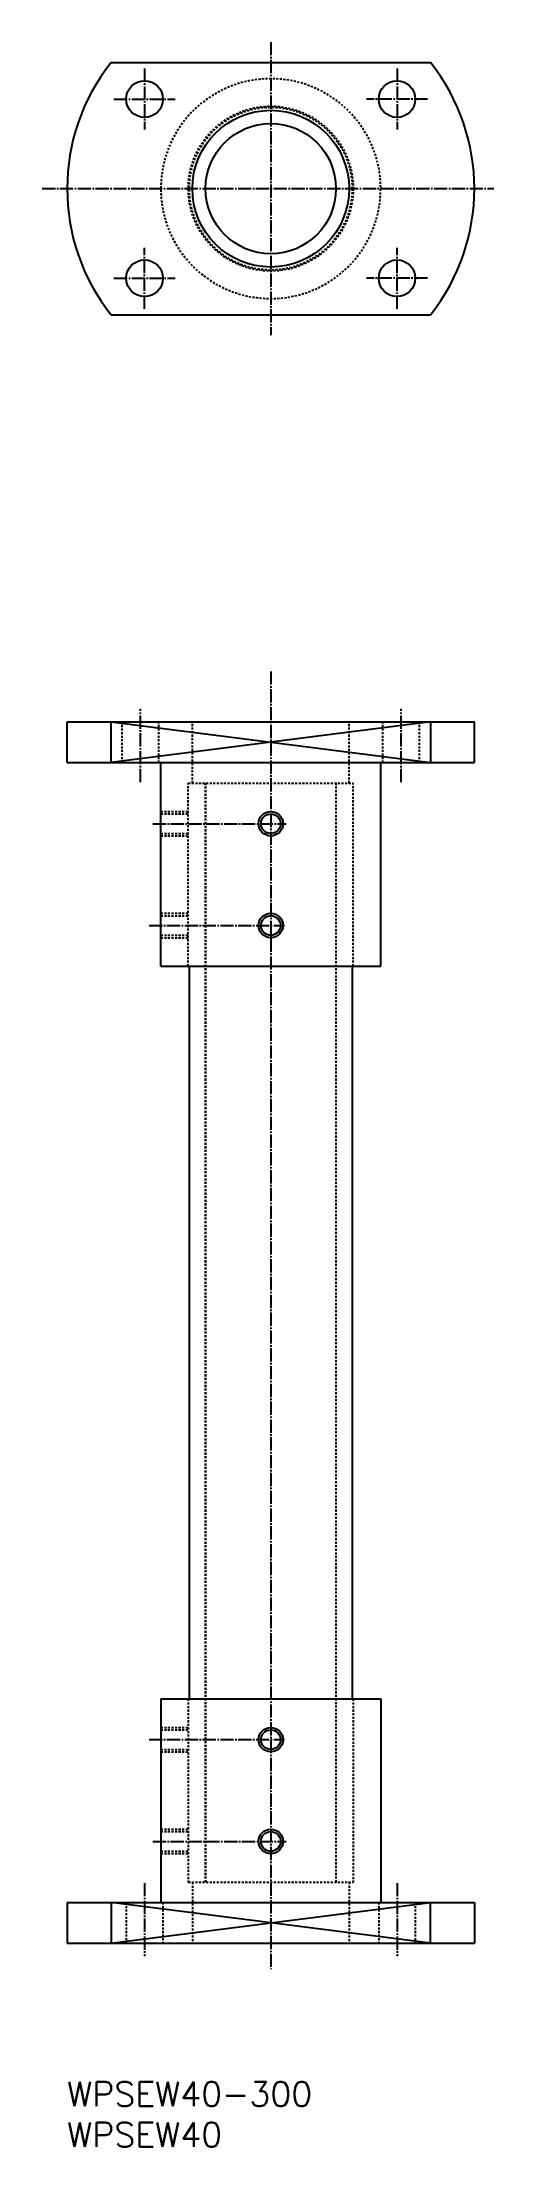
# Model space of a CAD drawing. Extents: x -24 to 87, y -2600 to -2082.
import ezdxf

# ---------------------------------------------------------------- set-up
doc = ezdxf.new("R2010")
doc.units = 0
doc.header["$LTSCALE"] = 0.25
doc.linetypes.add('CENTER', pattern=[17.5, 13, -1.5, 1.5, -1.5])
doc.linetypes.add('DASHED', pattern=[3.5, 2, -1.5])
doc.layers.get('0').update_dxf_attribs({"linetype": 'CONTINUOUS'})
doc.layers.add('CENTER', color=1, linetype='CENTER')
doc.styles.get("Standard").update_dxf_attribs({"font": 'txt', "bigfont": 'BIGFONT'})

msp = doc.modelspace()

# ---------------------------------------------------------------- linework, layer by layer
for p, q in [((-6.59, -2087.5), (71.87, -2087.5)), ((-6.59, -2149.5), (71.87, -2149.5)), ((-17.36, -2249.5), (82.64, -2249.5)), ((-6.59, -2259.5), (-6.59, -2249.5)), ((71.87, -2249.5), (71.87, -2259.5)), ((-17.36, -2259.5), (82.64, -2259.5)), ((5.64, -2309.5), (59.64, -2309.5)), ((5.64, -2489.5), (59.64, -2489.5)), ((52.89, -2500.75), (52.89, -2500.75)), ((52.89, -2512), (52.89, -2512)), ((-17.36, -2539.5), (82.64, -2539.5)), ((-6.59, -2539.5), (-6.59, -2549.5)), ((71.87, -2549.5), (71.87, -2539.5)), ((-17.36, -2549.5), (82.64, -2549.5))]:
    msp.add_line(p, q)
at = {"color": 7, "linetype": 'CONTINUOUS'}
for p, q in [((-17.36, -2259.5), (-17.36, -2249.5)), ((82.64, -2259.5), (82.64, -2249.5)), ((5.64, -2309.5), (5.64, -2259.5)), ((59.64, -2309.5), (59.64, -2259.5)), ((12.64, -2309.5), (12.64, -2489.5)), ((52.64, -2309.5), (52.64, -2489.5)), ((5.64, -2489.5), (5.64, -2539.5)), ((59.64, -2489.5), (59.64, -2539.5)), ((-17.36, -2539.5), (-17.36, -2549.5)), ((82.64, -2539.5), (82.64, -2549.5))]:
    msp.add_line(p, q, dxfattribs=at)
at = {"color": 3, "linetype": 'CONTINUOUS'}
for p, q in [((71.87, -2249.5), (-6.59, -2259.5)), ((-6.59, -2249.5), (71.87, -2259.5)), ((-6.59, -2549.5), (71.87, -2539.5)), ((71.87, -2549.5), (-6.59, -2539.5))]:
    msp.add_line(p, q, dxfattribs=at)
at = {"color": 3, "linetype": 'DASHED'}
for p, q in [((-3.86, -2259.5), (-3.86, -2249.5)), ((5.14, -2259.5), (5.14, -2249.5)), ((13.39, -2264.5), (13.39, -2249.5)), ((51.89, -2264.5), (51.89, -2249.5)), ((60.14, -2259.5), (60.14, -2249.5)), ((69.14, -2259.5), (69.14, -2249.5)), ((12.39, -2309.5), (12.39, -2264.5)), ((12.39, -2264.5), (52.89, -2264.5)), ((16.64, -2264.5), (16.64, -2534.5)), ((16.64, -2534.5), (16.64, -2264.5)), ((48.64, -2264.5), (48.64, -2534.5)), ((52.89, -2309.5), (52.89, -2264.5)), ((5.64, -2271.5), (12.39, -2271.5)), ((5.64, -2272.1), (12.39, -2272.1)), ((5.64, -2276.9), (12.39, -2276.9)), ((5.64, -2277.5), (12.39, -2277.5)), ((5.64, -2296.5), (12.39, -2296.5)), ((5.64, -2297.1), (12.39, -2297.1)), ((5.64, -2301.9), (12.39, -2301.9)), ((5.64, -2302.5), (12.39, -2302.5)), ((12.39, -2489.5), (12.39, -2534.5)), ((52.89, -2489.5), (52.89, -2534.5)), ((5.64, -2496.5), (12.39, -2496.5)), ((5.64, -2497.1), (12.39, -2497.1)), ((5.64, -2501.9), (12.39, -2501.9)), ((5.64, -2502.5), (12.39, -2502.5)), ((5.64, -2521.5), (12.39, -2521.5)), ((5.64, -2522.1), (12.39, -2522.1)), ((5.64, -2526.9), (12.39, -2526.9)), ((5.64, -2527.5), (12.39, -2527.5)), ((12.39, -2534.5), (52.89, -2534.5)), ((13.39, -2534.5), (13.39, -2549.5)), ((51.89, -2534.5), (51.89, -2549.5)), ((-2.86, -2539.5), (-2.86, -2549.5)), ((6.14, -2539.5), (6.14, -2549.5)), ((59.14, -2539.5), (59.14, -2549.5)), ((68.14, -2539.5), (68.14, -2549.5))]:
    msp.add_line(p, q, dxfattribs=at)
for centre, radius in [((1.64, -2096.5), 4.5), ((63.64, -2096.5), 4.5), ((32.64, -2118.5), 19.25), ((32.64, -2118.5), 16), ((1.64, -2140.5), 4.5), ((63.64, -2140.5), 4.5), ((32.64, -2274.5), 2.4), ((32.64, -2299.5), 2.4), ((32.64, -2499.5), 2.4), ((32.64, -2524.5), 2.4)]:
    msp.add_circle(centre, radius)
for radius in [20.25, 20]:
    msp.add_circle((32.64, -2118.5), radius, dxfattribs=at)
at = {"color": 3, "linetype": 'CONTINUOUS'}
for centre in [(32.64, -2274.5), (32.64, -2299.5), (32.64, -2499.5), (32.64, -2524.5)]:
    msp.add_circle(centre, 3, dxfattribs=at)
for start, end in [(141.6839, 218.3161), (321.6839, 38.3161)]:
    msp.add_arc((32.64, -2118.5), 50, start, end)
at = {"color": 3, "linetype": 'DASHED'}
msp.add_arc((32.64, -2118.5), 27, 136.0151, 135.4765, dxfattribs=at)
at = {"layer": 'CENTER', "color": 1, "linetype": 'CENTER'}
for p, q in [((32.64, -2082.5), (32.64, -2154.5)), ((1.64, -2089), (1.64, -2104)), ((63.64, -2089), (63.64, -2104)), ((-5.86, -2096.5), (9.14, -2096.5)), ((71.14, -2096.5), (56.14, -2096.5)), ((-23.51, -2118.5), (87.43, -2118.5)), ((1.64, -2148), (1.64, -2133)), ((63.64, -2148), (63.64, -2133)), ((-5.86, -2140.5), (9.14, -2140.5)), ((71.14, -2140.5), (56.14, -2140.5)), ((32.64, -2237.09), (32.64, -2555.86)), ((0.64, -2264.28), (0.64, -2246.32)), ((64.64, -2264.28), (64.64, -2246.32)), ((3.68, -2274.5), (36.44, -2274.5)), ((2.77, -2299.5), (35.99, -2299.5)), ((2.77, -2499.5), (35.99, -2499.5)), ((3.68, -2524.5), (36.44, -2524.5)), ((1.64, -2534.72), (1.64, -2552.68)), ((63.64, -2534.72), (63.64, -2552.68))]:
    msp.add_line(p, q, dxfattribs=at)

# ---------------------------------------------------------------- texts
at = {"color": 7, "linetype": 'CONTINUOUS'}
for s, p in [('WPSEW40-300', (-17.36, -2589.54)), ('WPSEW40', (-17.36, -2599.54))]:
    msp.add_text(s, height=6, dxfattribs=at).set_placement(p)

doc.saveas('drawing.dxf')
